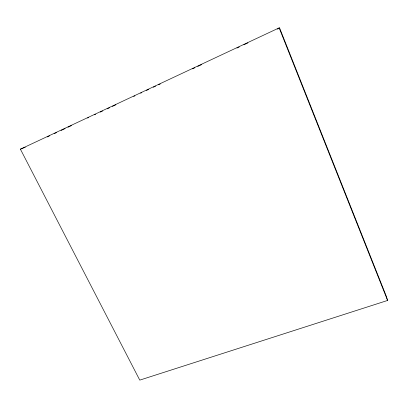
<?xml version="1.0" encoding="UTF-8"?>
<svg xmlns="http://www.w3.org/2000/svg" width="408" height="408" viewBox="0 0 408 408"><rect width="100%" height="100%" fill="white"/><g stroke="black" fill="none" stroke-linecap="round" stroke-linejoin="round"><path stroke-width="0.61" d="M20.4 149.175L279.133 27.877L279.623 28.045L386.106 295.744L387.6 300.451L139.771 380.123L20.4 149.175L25.322 147.217M47.236 136.945L49.541 135.864M54.152 133.702L56.462 132.62M61.072 130.463L65.112 128.571M67.993 127.219L71.456 125.598M87.598 118.029L88.755 117.489M94.518 114.786L95.671 114.245M100.286 112.088L102.592 111.007M107.207 108.844L109.512 107.763M112.394 106.412L115.857 104.79M133.732 96.41L134.885 95.87M140.653 93.172L141.805 92.631M146.416 90.469L148.726 89.388M153.337 87.225L155.642 86.144M158.528 84.793L160.257 83.982M192.55 68.85L194.856 67.769M197.737 66.417L201.776 64.525M236.951 48.042L239.256 46.961M243.872 44.798L247.906 42.906M277.318 29.126L279.623 28.045M279.133 27.877L387.6 300.451"/></g></svg>
